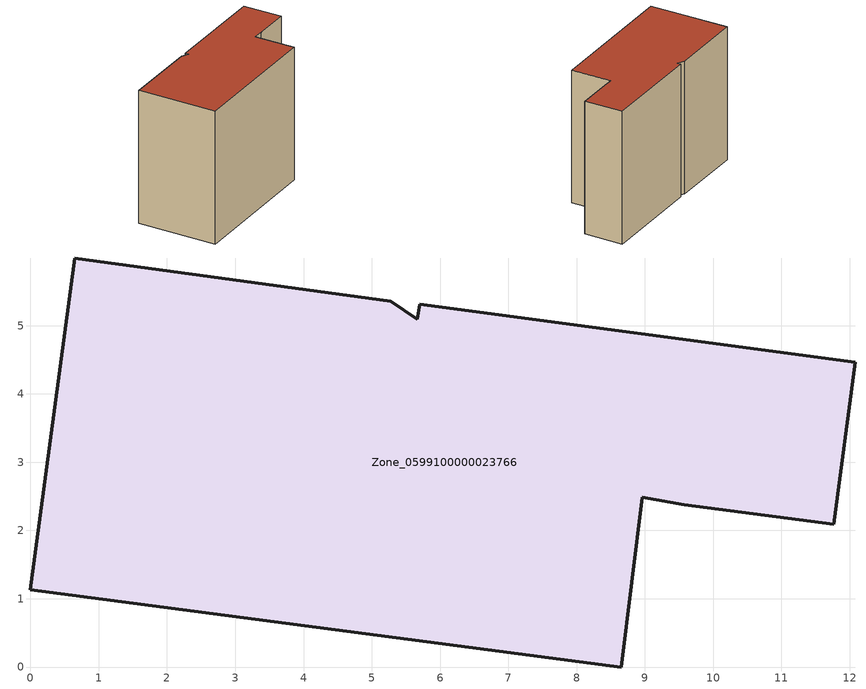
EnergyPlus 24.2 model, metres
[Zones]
Zone_0599100000023766
 floor ground (C_G): 5.28,5.36 5.67,5.1 5.7,5.32 12.08,4.46 11.77,2.09 9.58,2.38 8.96,2.49 8.65,0 0,1.13 0.65,5.99 z0
 wall outside (C_F): 12.08,4.46 5.7,5.32 5.67,5.1 5.28,5.36 0.65,5.99 0,1.13 8.65,0 8.96,2.49 9.58,2.38 11.77,2.09 12.08,4.46 z0:8.31
 roof outside (C_R): 5.67,5.1 5.28,5.36 0.65,5.99 0,1.13 8.65,0 8.96,2.49 9.58,2.38 11.77,2.09 12.08,4.46 5.7,5.32 z8.31
[BUILDING]
Pand.0599100000023766: North Axis=0; Terrain=City; Loads Convergence Tolerance Value=0.04; Temperature Convergence Tolerance Value=0.4; Solar Distribution=FullExterior; Maximum Number of Warmup Days=25; Minimum Number of Warmup Days=1
[Site:Location]
Rotterdam.The.Hague.AP_ZH_NLD Design_Conditions: Latitude=51.96; Longitude=4.45; Time Zone=1; Elevation=-4.5
[SITE:GROUNDTEMPERATURE:BUILDINGSURFACE]
18, 18, 18, 18, 18, 18, 18, 18, 18, 18, 18, 18
[MATERIAL] Thermal Absorptance=0.9; Solar Absorptance=0.7; Visible Absorptance=0.7
Name | Roughness | Thickness | Conductivity | Density | Specific Heat
G.TC.1946 | MediumSmooth | 0.15 | 1 | 540 | 1210
F.TC.1946 | Rough | 0.3 | 0.857143 | 1920 | 840
R.TC.1946 | MediumRough | 0.2 | 0.909091 | 1500 | 1000
[CONSTRUCTION]
C_G: G.TC.1946
C_F: F.TC.1946
C_R: R.TC.1946
[ZONE]
Zone_0599100000023766: Type=1; Multiplier=1; Ceiling Height=Autocalculate; Volume=Autocalculate; Floor Area=autocalculate; Part of Total Floor Area=Yes
[ZONEINFILTRATION:DESIGNFLOWRATE]
Infil_Zone_0599100000023766: Zone or ZoneList or Space or SpaceList=Zone_0599100000023766; Schedule=AlwaysOn; Design Flow Rate Calculation Method=Flow/Area; Flow Rate per Floor Area=0.003; Constant Term Coefficient=1; Temperature Term Coefficient=0; Velocity Term Coefficient=0; Velocity Squared Term Coefficient=0
[HVACTEMPLATE:ZONE:IDEALLOADSAIRSYSTEM]
Zone_0599100000023766: Maximum Heating Supply Air Temperature=50; Minimum Cooling Supply Air Temperature=13; Maximum Heating Supply Air Humidity Ratio=0.0156; Minimum Cooling Supply Air Humidity Ratio=0.0077; Heating Limit=NoLimit; Cooling Limit=NoLimit; Dehumidification Control Type=ConstantSensibleHeatRatio; Cooling Sensible Heat Ratio=0.7; Dehumidification Setpoint=60; Humidification Control Type=None; Humidification Setpoint=30; Outdoor Air Method=None; Outdoor Air Flow Rate per Person=0.00944; Outdoor Air Flow Rate per Zone Floor Area=0; Outdoor Air Flow Rate per Zone=0; Demand Controlled Ventilation Type=None; Outdoor Air Economizer Type=NoEconomizer; Heat Recovery Type=None; Sensible Heat Recovery Effectiveness=0.7; Latent Heat Recovery Effectiveness=0.65
[ZONECONTROL:THERMOSTAT]
ThermostatControl_Zone_0599100000023766: Zone or ZoneList=Zone_0599100000023766; Control Type Schedule=DualSetpointControlType; Control 1=Thermostat_Zone_0599100000023766; Temperature Difference Between Cutout And Setpoint=0
[THERMOSTATSETPOINT:DUALSETPOINT]
Thermostat_Zone_0599100000023766: Heating Setpoint Temperature Schedule=HeatingSetpoint_Zone_0599100000023766; Cooling Setpoint Temperature Schedule=CoolingSetpoint_Zone_0599100000023766
[SCHEDULE:COMPACT]
HeatingSetpoint_Zone_0599100000023766: Through: 12/31, For: AllDays, Until: 24:00, 21
CoolingSetpoint_Zone_0599100000023766: Through: 12/31, For: AllDays, Until: 24:00, 24
DualSetpointControlType: Through: 12/31, For: AllDays, Until: 24:00, 4
AlwaysOn: Through: 12/31, For: AllDays, Until: 24:00, 1
